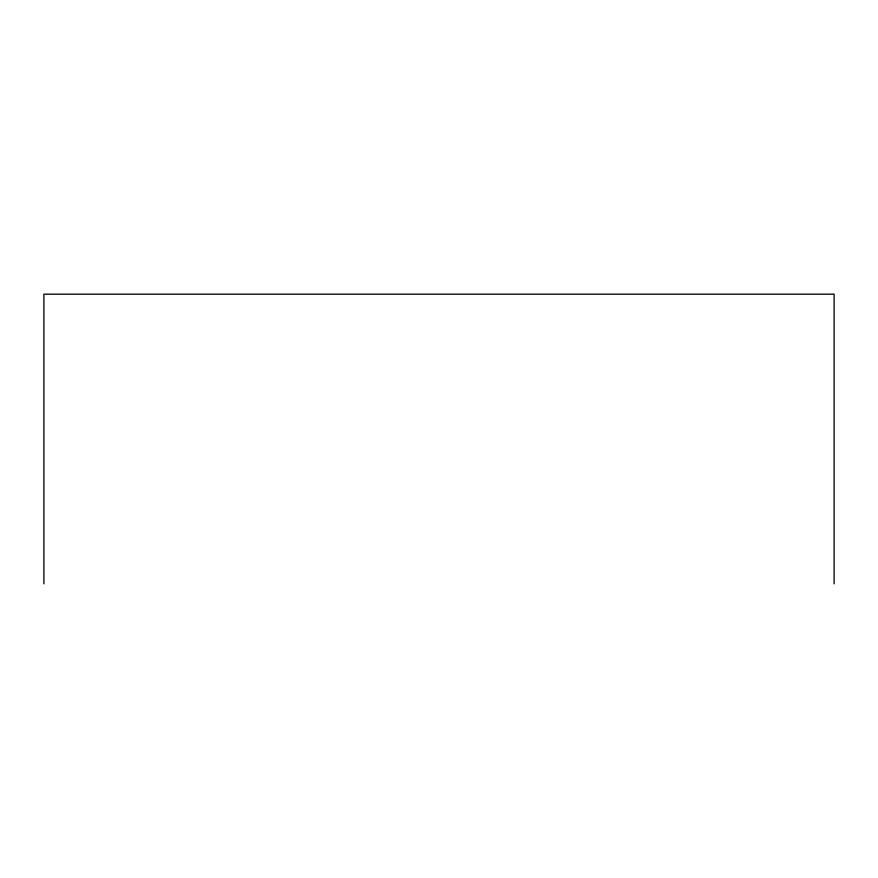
<?xml version="1.0" encoding="UTF-8"?>
<svg xmlns="http://www.w3.org/2000/svg" width="878" height="878" viewBox="0 0 878 878"><rect width="100%" height="100%" fill="white"/><g stroke="black" fill="none" stroke-linecap="round" stroke-linejoin="round"><path stroke-width="1.32" d="M834.1 583.826L834.1 294.174L43.9 294.174L43.9 583.826"/></g></svg>
